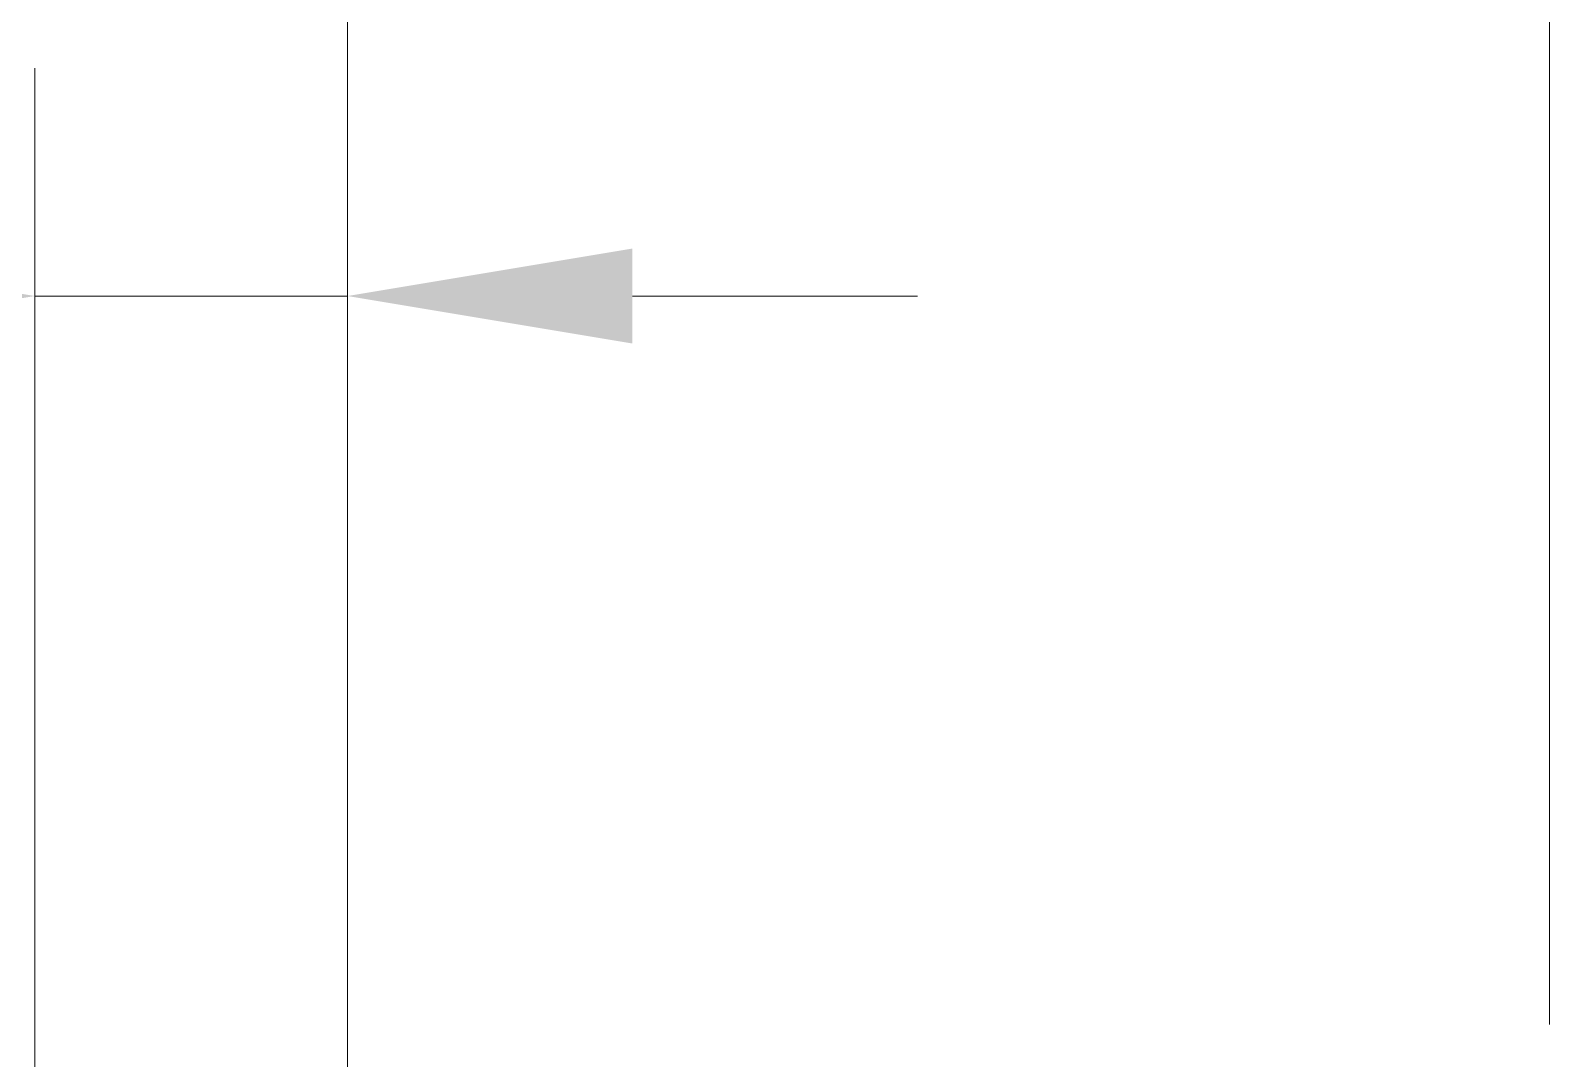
# Model space of a CAD drawing. Header units: millimetres. Extents: x 10619 to 11332, y 86 to 1699.
# Drawn here: x 11020.84 to 11039.05, y 137.27 to 149.6 of the extents above; entities that cross this region are included whole.
import ezdxf

# ---------------------------------------------------------------- set-up
doc = ezdxf.new("R2010")
doc.units = ezdxf.units.MM

msp = doc.modelspace()

# ---------------------------------------------------------------- linework, layer by layer
at = {"color": 1, "lineweight": 0}
for p, q in [((11024.6355, 136.1765), (11024.6355, 157.8888)), ((11039.0462, 137.6843), (11039.0462, 157.8888)), ((11020.8888, 134.231), (11020.8888, 149.1491)), ((11024.6355, 136.1765), (11024.6355, 149.1491)), ((11024.6355, 146.4164), (11020.8888, 146.4164)), ((11028.0514, 146.4164), (11031.4673, 146.4164))]:
    msp.add_line(p, q, dxfattribs=at)
for points in [[(11017.4729, 146.9857), (11017.4729, 145.8471), (11020.8888, 146.4164)], [(11028.0514, 146.9857), (11028.0514, 145.8471), (11024.6355, 146.4164)]]:
    msp.add_solid(points, dxfattribs=at)

doc.saveas('drawing.dxf')
